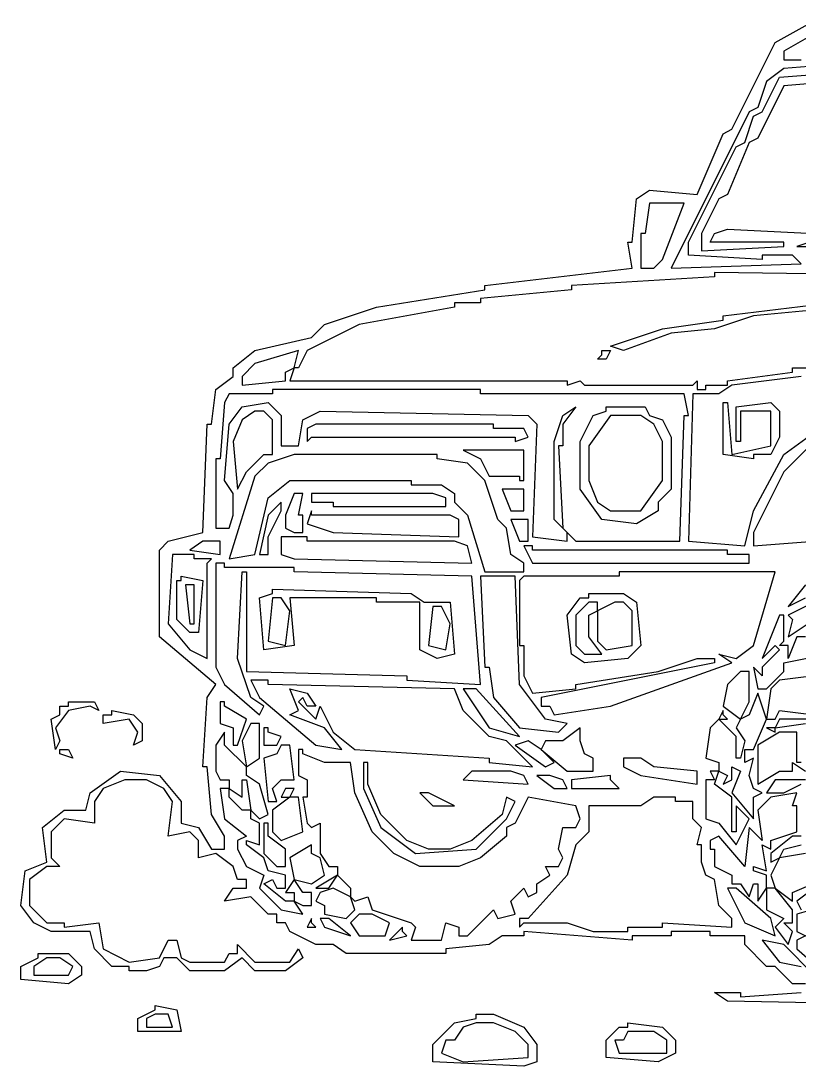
# Model space of a CAD drawing. Header units: millimetres. Extents: x 0 to 280, y -111 to 103.
# Drawn here: x 0 to 40.1, y 1.6 to 55.4 of the extents above; entities that cross this region are included whole.
import ezdxf

# ---------------------------------------------------------------- set-up
doc = ezdxf.new("R2010")
doc.units = ezdxf.units.MM
doc.layers.add('CAMISETA_4X4', color=7, linetype='CONTINUOUS')

msp = doc.modelspace()

# ---------------------------------------------------------------- linework, layer by layer
at = {"layer": 'CAMISETA_4X4', "color": 7}
for points in [[(40.415, 5.805), (39.745, 5.805), (38.852, 6.699), (38.405, 6.699), (37.289, 7.815), (37.289, 8.262), (35.502, 8.262), (35.502, 8.485), (33.493, 8.485), (33.493, 8.262), (31.483, 8.262), (31.483, 8.038), (25.901, 8.485), (25.901, 8.262), (24.785, 8.262), (24.115, 7.815), (21.882, 7.592), (21.882, 7.368), (16.746, 7.368), (16.077, 7.815), (15.183, 7.815), (13.844, 8.485), (13.62, 8.931), (13.174, 8.931), (13.174, 9.378), (12.727, 9.378), (11.834, 10.271), (10.494, 10.048), (10.941, 10.718), (11.611, 10.718), (11.611, 11.164), (11.164, 11.164), (10.941, 11.834), (10.048, 12.504), (9.155, 12.281), (9.155, 13.174), (8.708, 13.62), (7.592, 13.397), (7.815, 15.183), (7.368, 15.853), (6.475, 16.3), (5.359, 16.3), (4.242, 15.853), (3.796, 15.183), (3.796, 14.067), (2.233, 14.29), (1.563, 13.62), (1.563, 12.281), (2.01, 11.834), (1.34, 11.834), (0.447, 11.164), (0.447, 9.825), (1.34, 8.931), (2.233, 8.931), (2.233, 8.708), (4.019, 8.931), (4.242, 7.592), (5.582, 6.922), (7.145, 7.145), (7.592, 8.038), (8.038, 8.038), (8.262, 7.145), (8.708, 6.922), (10.494, 6.922), (10.718, 7.368), (11.164, 7.368), (11.164, 7.815), (12.057, 6.922), (13.844, 6.922), (14.29, 7.592), (14.514, 7.145), (13.62, 6.475), (12.057, 6.475), (11.388, 7.145), (10.494, 6.475), (8.708, 6.475), (8.038, 7.145), (7.368, 7.145), (7.145, 6.699), (6.475, 6.475), (5.582, 6.475), (5.582, 6.699), (4.689, 6.699), (3.796, 7.592), (3.573, 8.485), (1.563, 8.485), (0.67, 8.931), (0, 9.825), (0.223, 11.611), (1.34, 12.057), (1.116, 13.844), (2.233, 14.737), (3.349, 14.737), (3.573, 15.63), (5.136, 16.746), (7.145, 16.523), (8.262, 15.183), (8.262, 14.067), (9.155, 13.844), (9.825, 12.727), (10.494, 12.727), (10.494, 13.397), (9.825, 14.514), (9.601, 16.97), (9.378, 16.97), (9.601, 20.542), (10.048, 21.212), (7.145, 23.668), (7.145, 28.134), (7.592, 28.581), (9.378, 29.027), (9.601, 34.609), (9.825, 34.609), (10.048, 36.396), (10.941, 37.065), (10.941, 37.512), (12.057, 38.405), (14.96, 39.075), (15.63, 39.745), (18.309, 40.638), (23.892, 41.531), (23.892, 41.754), (31.483, 42.648), (31.26, 43.987), (31.483, 43.987), (31.707, 46.22), (32.376, 46.667), (34.833, 46.443), (36.172, 49.569), (36.619, 49.793), (38.852, 54.258), (40.861, 55.375)], [(40.861, 54.705), (39.298, 53.812), (39.298, 53.365), (40.191, 53.365)], [(44.88, 53.365), (39.298, 52.919), (38.405, 52.249), (37.959, 50.909), (37.512, 50.686), (33.493, 42.648), (40.191, 42.871), (39.745, 43.317), (38.182, 43.317), (38.182, 43.094), (34.386, 43.317), (34.386, 43.987), (36.842, 48.9), (37.289, 49.123), (37.735, 50.463), (38.182, 50.686), (39.075, 52.472), (41.978, 52.695)], [(44.657, 52.472), (39.298, 52.026), (37.959, 49.346), (37.512, 49.123), (36.396, 46.443), (35.949, 46.22), (35.056, 44.434), (35.056, 43.541), (39.298, 43.764), (39.298, 43.987), (35.502, 43.987), (35.726, 44.434), (36.396, 44.657), (40.861, 44.434)], [(40.638, 43.987), (39.968, 43.764), (48.23, 43.764)], [(51.802, 42.201), (35.726, 42.424), (35.726, 42.201), (28.357, 41.754), (28.357, 41.531), (23.668, 41.085), (23.668, 40.861), (22.329, 40.861), (22.329, 40.638), (17.416, 39.745), (14.737, 38.405), (14.29, 37.512), (14.067, 37.512), (14.29, 38.405), (12.057, 37.735), (11.388, 37.065), (11.388, 36.619), (13.62, 36.842), (13.62, 37.289), (14.067, 37.512), (13.844, 36.842), (28.134, 36.842), (28.134, 36.619), (28.804, 36.842), (29.027, 36.619), (34.609, 36.619), (34.833, 36.842), (34.833, 36.396), (35.279, 36.396), (35.279, 36.619), (36.396, 36.619), (36.396, 36.842), (39.745, 37.289), (39.745, 37.512), (41.308, 37.512)], [(42.424, 40.638), (37.735, 40.191), (35.726, 39.522), (33.493, 39.298), (31.037, 38.405), (30.367, 38.628), (33.046, 39.522), (36.172, 39.968), (36.172, 40.191), (43.541, 41.085)], [(40.191, 37.065), (36.619, 36.619), (35.949, 36.172), (34.609, 36.172), (34.386, 28.581), (37.289, 28.357), (37.735, 30.144), (39.298, 33.046), (41.754, 34.833)], [(41.085, 33.939), (39.298, 32.153), (37.735, 29.027), (37.735, 28.357), (40.861, 28.581)], [(40.415, 26.348), (39.522, 25.231), (40.415, 25.678)], [(40.861, 25.455), (39.522, 24.785), (39.745, 24.561), (39.522, 23.668), (40.861, 24.561)], [(40.415, 23.668), (39.968, 23.668), (39.522, 22.552), (39.522, 23.222), (39.075, 23.222), (39.298, 23.445), (39.298, 24.785), (39.075, 24.785), (38.182, 22.552), (38.852, 23.222), (39.075, 22.998), (38.182, 22.105), (38.182, 21.659), (37.735, 22.105), (37.959, 20.989), (38.405, 20.989), (39.298, 21.882), (39.298, 22.329), (41.531, 22.775)], [(40.861, 21.659), (39.075, 21.435), (38.628, 20.989), (38.405, 19.426), (37.959, 20.766), (37.512, 19.649), (37.065, 19.426), (37.512, 20.319), (37.512, 21.882), (37.065, 21.882), (36.396, 21.212), (36.172, 20.096), (37.065, 19.426), (36.842, 18.979), (37.289, 18.309), (37.065, 17.416), (36.842, 17.416), (36.842, 18.533), (35.949, 19.426), (35.502, 18.979), (35.279, 17.416), (35.949, 17.193), (35.949, 16.746), (35.502, 16.746), (35.726, 16.3), (35.279, 16.3), (35.279, 14.29), (35.949, 14.067), (36.842, 12.951), (37.512, 14.29), (36.842, 14.96), (36.842, 13.62), (36.619, 13.62), (36.619, 15.407), (35.726, 16.077), (35.949, 16.746), (36.396, 16.523), (36.172, 16.077), (36.619, 16.3), (36.619, 16.97), (37.065, 16.746), (36.619, 15.63), (37.735, 14.29), (37.735, 15.407), (38.182, 15.63), (37.735, 15.853), (37.512, 16.523), (37.735, 17.416), (37.289, 17.193), (37.289, 17.863), (37.735, 17.863), (38.405, 19.426), (38.852, 19.426), (39.075, 19.872), (40.861, 19.649)], [(40.861, 19.426), (39.075, 19.426), (38.852, 18.979), (38.405, 18.979), (38.852, 18.756), (38.852, 18.979), (40.415, 19.203)], [(40.191, 17.193), (39.968, 17.193), (39.968, 18.756), (39.075, 18.756), (37.959, 18.086), (37.959, 16.077), (39.075, 16.746), (39.745, 16.746), (39.745, 17.193), (40.415, 16.746)], [(40.415, 16.3), (38.852, 16.3), (38.405, 15.63), (39.298, 15.63), (40.191, 16.077)], [(40.191, 13.397), (39.745, 13.397), (38.628, 12.504), (38.628, 12.057), (39.075, 12.281), (38.628, 11.388), (38.852, 10.718), (38.405, 10.718), (38.405, 11.388), (37.735, 11.611), (37.735, 11.834), (38.405, 11.611), (38.182, 12.951), (38.628, 12.727), (38.628, 13.174), (39.968, 13.62), (39.968, 14.96), (39.745, 14.96), (39.968, 15.63), (38.628, 15.407), (37.959, 14.737), (38.182, 13.174), (37.512, 13.844), (37.289, 11.834), (35.949, 13.397), (35.502, 13.174), (35.502, 12.727), (35.726, 12.727), (35.726, 11.834), (36.619, 11.388), (36.619, 10.941), (37.065, 10.941), (37.512, 10.271), (37.735, 10.941), (37.959, 10.941), (37.959, 10.048), (38.405, 10.718), (38.405, 9.601), (39.298, 9.155), (38.852, 8.708), (39.522, 7.815), (39.745, 8.485), (39.298, 8.931), (39.745, 8.931), (39.745, 9.601), (38.852, 10.718), (39.745, 10.048), (39.745, 10.494), (41.308, 11.164)], [(40.415, 12.504), (39.075, 12.281), (39.298, 12.727), (40.191, 12.951)], [(40.861, 10.718), (39.968, 10.048), (40.191, 9.601)], [(41.531, 9.825), (39.968, 9.378), (39.968, 8.485), (40.415, 8.262), (39.968, 8.038), (39.968, 7.592), (41.531, 6.252)], [(40.861, 6.252), (39.298, 7.815), (38.182, 8.038), (39.075, 6.922), (40.191, 6.699)], [(47.783, 4.689), (36.396, 4.912), (35.726, 5.359), (37.065, 5.359), (37.065, 5.136), (40.191, 5.359)]]:
    msp.add_lwpolyline(points, dxfattribs=at)
for points in [[(32.376, 45.997), (32.153, 44.434), (31.93, 44.434), (31.93, 42.648), (32.6, 42.648), (33.046, 43.094), (34.163, 45.997)], [(29.92, 38.405), (30.367, 38.405), (30.144, 37.959), (29.697, 37.959), (29.92, 38.182)], [(12.951, 36.396), (12.951, 36.172), (10.718, 36.172), (10.494, 35.726), (10.271, 32.823), (10.048, 32.823), (10.048, 29.25), (10.718, 29.25), (10.941, 29.92), (10.941, 31.037), (10.494, 31.707), (10.718, 34.609), (11.388, 35.502), (12.727, 35.726), (13.397, 35.056), (13.397, 33.493), (14.29, 33.493), (14.514, 34.833), (15.407, 35.279), (26.124, 35.056), (26.571, 34.609), (26.348, 28.804), (28.134, 28.581), (28.134, 29.027), (27.464, 29.697), (27.464, 33.716), (27.911, 35.056), (28.581, 35.502), (27.911, 34.609), (27.911, 33.493), (27.687, 33.493), (27.911, 29.25), (28.581, 28.581), (33.939, 28.581), (34.163, 35.056), (34.386, 35.056), (34.163, 36.172), (23.668, 36.172), (23.668, 36.396)], [(36.172, 35.726), (36.396, 35.726), (36.619, 33.046), (38.628, 33.493), (38.628, 35.279), (37.065, 35.279), (37.065, 33.716), (36.842, 33.716), (36.842, 35.502), (38.628, 35.726), (39.075, 35.279), (39.075, 33.939), (38.628, 33.046), (37.735, 33.046), (37.735, 32.823), (36.172, 33.046)], [(12.057, 35.279), (11.388, 34.833), (10.941, 33.716), (11.164, 31.26), (11.611, 32.153), (12.504, 33.046), (12.951, 33.046), (12.951, 34.833), (12.504, 35.279)], [(30.144, 35.502), (32.153, 35.502), (32.376, 35.056), (33.046, 34.833), (33.493, 33.939), (33.493, 31.26), (32.823, 30.59), (32.823, 30.144), (31.707, 29.474), (29.92, 29.697), (28.804, 31.26), (28.804, 33.716), (29.474, 35.056), (30.144, 35.279)], [(30.367, 35.056), (29.25, 33.493), (29.25, 31.707), (29.697, 30.59), (30.367, 30.144), (31.93, 30.144), (33.046, 31.707), (33.046, 33.716), (32.6, 34.609), (31.93, 35.056)], [(15.183, 34.609), (14.737, 34.386), (14.737, 33.716), (14.96, 33.939), (25.455, 33.939), (25.455, 33.716), (26.124, 33.939), (25.901, 34.386), (24.338, 34.386), (24.338, 34.609)], [(14.067, 33.046), (12.727, 32.6), (12.057, 31.93), (10.718, 27.687), (12.057, 27.911), (12.727, 30.813), (13.844, 31.707), (20.096, 31.707), (20.096, 31.483), (21.659, 31.483), (22.329, 31.037), (22.329, 30.59), (22.998, 29.92), (23.892, 27.018), (25.901, 27.018), (25.901, 27.464), (25.231, 27.911), (25.008, 29.25), (24.561, 29.697), (23.892, 31.707), (22.998, 32.6), (21.435, 32.823), (21.435, 33.046)], [(22.775, 33.27), (23.668, 32.823), (24.115, 31.93), (25.678, 31.93), (25.678, 31.707), (25.901, 31.707), (25.901, 33.27)], [(24.785, 31.26), (25.231, 30.144), (25.901, 30.144), (25.901, 31.26)], [(14.067, 31.037), (13.62, 29.92), (13.62, 29.25), (14.067, 29.027), (14.514, 29.027), (14.514, 29.92), (14.29, 29.92), (14.514, 31.037)], [(14.96, 31.037), (14.96, 30.59), (16.077, 30.59), (16.077, 30.367), (21.882, 30.367), (21.882, 30.813), (21.212, 31.037)], [(13.397, 30.59), (12.727, 29.92), (12.281, 27.911), (12.727, 27.911), (12.727, 28.804), (13.397, 30.144)], [(14.96, 30.144), (14.737, 29.474), (16.077, 29.027), (22.552, 28.804), (22.552, 29.697), (22.105, 29.92), (14.96, 29.92)], [(25.231, 29.697), (25.678, 28.581), (26.124, 28.581), (26.124, 29.697)], [(9.378, 28.581), (8.708, 28.134), (10.271, 27.911), (10.271, 28.581)], [(13.397, 28.804), (13.397, 27.911), (14.067, 27.687), (23.222, 27.464), (22.998, 28.357), (22.329, 28.581), (14.737, 28.581), (14.737, 28.804)], [(25.901, 28.357), (26.348, 27.464), (37.512, 27.464), (37.512, 27.911), (36.396, 27.911), (36.396, 28.134), (26.348, 28.134), (26.348, 28.357)], [(7.815, 27.911), (7.592, 24.338), (8.708, 22.998), (9.601, 22.552), (9.601, 27.464), (9.825, 27.687), (8.931, 27.687), (8.931, 27.911)], [(10.048, 27.464), (10.048, 22.105), (10.494, 21.212), (12.281, 19.649), (12.504, 20.096), (11.834, 20.542), (11.164, 22.552), (11.388, 27.018), (11.611, 27.018), (11.611, 21.882), (19.872, 21.659), (19.872, 21.435), (23.668, 21.212), (23.222, 26.794), (14.067, 27.018), (14.067, 27.241), (10.494, 27.241), (10.494, 27.464)], [(30.813, 27.018), (30.813, 26.794), (25.901, 26.794), (25.678, 26.571), (25.678, 23.222), (25.901, 23.222), (25.901, 21.659), (26.348, 20.766), (28.581, 20.989), (28.581, 21.212), (32.823, 21.882), (34.833, 22.552), (35.726, 22.552), (35.726, 22.329), (26.794, 20.542), (26.794, 20.096), (27.241, 20.096), (27.464, 19.649), (30.367, 20.096), (36.619, 22.329), (35.949, 22.775), (36.842, 22.552), (37.735, 23.222), (38.852, 27.018)], [(8.262, 26.794), (9.378, 26.571), (9.155, 23.892), (8.708, 23.892), (8.038, 24.561), (8.038, 26.571), (8.262, 26.571)], [(23.668, 26.794), (23.892, 22.105), (24.115, 22.105), (24.338, 20.542), (25.678, 18.979), (27.687, 18.756), (28.134, 19.203), (27.018, 19.426), (25.678, 21.212), (25.455, 26.794)], [(8.485, 26.348), (8.708, 24.338), (8.931, 24.338), (8.931, 26.348)], [(12.951, 26.124), (20.096, 25.901), (20.766, 25.455), (22.105, 25.455), (22.329, 22.775), (21.435, 22.552), (20.542, 22.998), (20.542, 25.455), (18.309, 25.455), (18.309, 25.678), (13.844, 25.678), (14.067, 23.222), (12.504, 22.998), (12.281, 25.678), (12.951, 25.901)], [(29.25, 25.901), (31.037, 25.901), (31.707, 25.455), (31.93, 23.222), (31.26, 22.552), (29.027, 22.329), (28.357, 22.775), (28.134, 24.785), (28.804, 25.678), (29.25, 25.678)], [(12.951, 25.678), (12.727, 23.445), (13.62, 23.222), (13.844, 25.008), (13.397, 25.678)], [(29.25, 25.455), (28.581, 24.785), (28.581, 23.222), (29.027, 22.775), (29.92, 22.775), (29.25, 23.668), (29.25, 24.785), (29.697, 25.008), (29.697, 25.455)], [(30.59, 25.455), (29.697, 25.008), (29.697, 23.445), (30.144, 22.998), (31.483, 23.222), (31.483, 25.008), (31.037, 25.455)], [(21.212, 25.231), (20.989, 23.222), (21.882, 22.998), (22.105, 24.338), (21.659, 25.231)], [(11.834, 21.435), (12.281, 20.542), (15.183, 18.086), (16.523, 17.863), (15.63, 18.979), (13.844, 19.649), (14.29, 19.872), (13.844, 20.989), (14.737, 20.766), (15.183, 20.096), (14.737, 20.096), (14.514, 20.542), (14.29, 20.319), (15.183, 19.426), (15.407, 20.096), (16.077, 18.756), (17.193, 17.863), (24.115, 17.416), (24.115, 17.193), (26.348, 16.97), (25.008, 18.309), (24.115, 18.533), (22.775, 19.872), (22.329, 20.989), (12.727, 21.212), (12.727, 21.435)], [(22.775, 20.989), (24.115, 18.979), (25.678, 18.533), (23.445, 20.989)], [(2.456, 20.319), (3.796, 20.319), (4.019, 19.872), (3.573, 20.096), (2.456, 19.872), (1.786, 18.979), (2.01, 18.309), (1.786, 17.863), (1.563, 19.426), (2.01, 19.649), (2.01, 20.096), (2.456, 20.096)], [(10.494, 20.319), (10.271, 20.319), (10.271, 19.203), (10.941, 18.979), (10.941, 18.086), (11.164, 18.086), (11.611, 19.426), (10.494, 20.096)], [(4.689, 19.872), (5.805, 19.649), (6.252, 19.203), (6.252, 18.309), (5.805, 18.086), (6.029, 18.756), (5.582, 19.426), (4.242, 19.203), (4.242, 19.649), (4.689, 19.649)], [(36.172, 19.872), (35.949, 19.426), (36.396, 19.426), (36.172, 19.649)], [(11.834, 19.203), (11.388, 18.309), (11.611, 16.97), (10.494, 18.086), (10.494, 18.756), (10.048, 18.086), (10.048, 16.746), (10.271, 16.3), (10.718, 16.3), (10.718, 15.853), (10.271, 15.853), (10.494, 14.29), (11.611, 13.397), (11.164, 13.174), (11.164, 12.727), (11.611, 11.834), (12.504, 11.388), (12.281, 10.718), (13.397, 9.601), (14.514, 9.378), (14.067, 10.048), (13.62, 10.048), (12.504, 10.941), (12.951, 11.164), (13.174, 10.718), (13.62, 10.718), (13.62, 11.388), (12.727, 11.611), (12.504, 12.281), (11.611, 12.951), (11.611, 13.174), (12.281, 12.951), (12.281, 14.067), (11.834, 14.29), (11.834, 14.737), (11.388, 14.737), (10.718, 15.407), (10.718, 15.853), (11.388, 15.407), (11.388, 16.3), (11.611, 16.3), (11.834, 14.737), (12.281, 14.29), (12.727, 14.514), (12.281, 16.077), (11.611, 16.523), (11.611, 16.97), (12.281, 17.416), (12.281, 19.203)], [(12.727, 18.979), (12.504, 18.979), (12.504, 18.086), (13.174, 18.086), (13.397, 18.533), (12.727, 18.756)], [(28.804, 18.979), (27.911, 18.309), (27.018, 18.309), (26.794, 17.863), (26.124, 18.309), (25.455, 18.086), (27.018, 16.97), (27.464, 17.193), (26.794, 17.863), (28.134, 16.746), (29.474, 16.746), (29.474, 17.416), (29.027, 17.64), (28.804, 18.309)], [(2.01, 17.863), (2.456, 17.863), (2.679, 17.416), (2.01, 17.64)], [(13.397, 18.086), (13.174, 17.64), (12.504, 17.416), (12.727, 15.183), (13.174, 15.183), (12.951, 15.853), (13.397, 16.3), (14.067, 16.3), (13.844, 18.086)], [(14.514, 17.863), (14.29, 17.863), (14.29, 16.523), (14.737, 16.3), (14.737, 15.407), (14.514, 15.407), (14.737, 14.067), (14.96, 13.844), (15.407, 14.067), (15.407, 12.504), (15.853, 11.834), (16.3, 11.834), (16.3, 11.388), (15.183, 10.718), (15.853, 10.718), (16.3, 11.388), (16.97, 10.718), (16.97, 10.271), (16.077, 10.718), (15.407, 10.494), (15.183, 10.048), (15.63, 9.825), (15.63, 9.378), (16.746, 9.155), (17.193, 9.601), (16.97, 10.271), (17.193, 10.048), (17.863, 10.271), (18.086, 9.601), (20.096, 8.931), (20.319, 8.708), (20.096, 8.038), (21.659, 8.038), (21.882, 8.931), (22.552, 8.708), (22.552, 8.262), (22.998, 8.262), (24.338, 9.601), (24.561, 9.155), (25.455, 9.378), (25.231, 10.048), (25.901, 10.718), (26.124, 10.271), (26.571, 10.494), (26.571, 10.941), (27.241, 11.388), (27.018, 11.834), (27.687, 11.834), (27.911, 12.281), (27.687, 12.727), (27.911, 13.844), (28.581, 13.844), (28.804, 14.29), (28.581, 14.96), (26.124, 15.407), (25.455, 14.067), (25.008, 13.844), (25.008, 13.397), (23.668, 12.281), (22.552, 11.834), (20.542, 11.834), (19.203, 12.504), (18.086, 13.62), (17.193, 15.63), (16.97, 17.193), (15.63, 17.193), (14.514, 17.64)], [(31.037, 17.416), (31.037, 16.97), (31.93, 16.523), (34.833, 16.077), (34.833, 16.746), (32.6, 16.97), (31.93, 17.416)], [(17.863, 17.193), (17.64, 17.193), (17.64, 15.853), (18.533, 13.844), (20.319, 12.504), (23.445, 12.727), (25.008, 14.29), (25.455, 15.183), (25.008, 15.407), (24.785, 14.514), (23.222, 13.174), (22.105, 12.727), (20.989, 12.727), (19.872, 13.174), (18.533, 14.514), (17.863, 16.077)], [(23.222, 16.746), (22.775, 16.3), (26.124, 16.077), (25.901, 16.523), (25.231, 16.746)], [(26.571, 16.523), (27.464, 15.853), (28.134, 15.853), (27.911, 16.3), (27.241, 16.523)], [(30.367, 16.523), (28.357, 16.3), (28.357, 15.853), (30.813, 15.853), (30.367, 16.3)], [(13.62, 15.853), (13.397, 15.407), (13.844, 15.407), (14.067, 15.853)], [(20.542, 15.63), (21.212, 14.96), (22.329, 14.96), (20.989, 15.63)], [(13.844, 15.407), (12.951, 14.737), (12.951, 13.62), (13.397, 13.174), (14.514, 13.62), (14.29, 15.407)], [(32.6, 15.407), (31.93, 14.96), (29.25, 14.96), (29.25, 13.62), (28.581, 12.951), (28.134, 11.388), (26.124, 9.155), (25.678, 9.155), (25.678, 8.708), (25.901, 8.931), (28.134, 8.931), (29.474, 8.485), (31.26, 8.485), (31.26, 8.708), (33.046, 8.708), (33.046, 8.931), (36.619, 8.708), (36.619, 9.155), (35.949, 9.825), (35.726, 11.164), (35.279, 11.388), (35.056, 12.057), (35.056, 12.951), (34.833, 12.951), (35.056, 13.844), (34.609, 14.29), (34.609, 15.183), (33.716, 15.183), (33.716, 15.407)], [(12.727, 14.067), (12.504, 14.067), (12.504, 12.504), (13.174, 11.834), (13.62, 11.834), (13.62, 12.727), (12.727, 13.397)], [(14.96, 12.951), (13.844, 12.281), (14.067, 11.164), (13.62, 10.494), (14.067, 10.494), (14.067, 10.048), (14.514, 9.825), (14.96, 9.825), (14.96, 10.494), (14.514, 10.494), (14.067, 11.164), (14.96, 10.941), (15.63, 11.388), (15.407, 12.281), (14.96, 12.504)], [(36.396, 10.718), (37.289, 8.931), (38.852, 8.262), (38.628, 9.155), (36.842, 10.718)], [(14.96, 9.155), (14.737, 8.708), (15.183, 8.708), (14.96, 8.931)], [(15.407, 9.155), (15.63, 8.708), (16.97, 8.262), (15.853, 9.155)], [(17.416, 9.378), (16.97, 8.931), (17.416, 8.262), (18.756, 8.262), (18.979, 8.931), (18.086, 9.378)], [(19.649, 8.708), (18.979, 8.038), (19.872, 8.262), (19.649, 8.485)], [(0.893, 7.368), (2.456, 7.368), (3.126, 6.699), (3.126, 6.252), (2.456, 5.805), (0, 6.029), (0, 6.699), (0.893, 7.145)], [(1.34, 7.145), (0.67, 6.699), (0.67, 6.252), (2.456, 6.252), (2.679, 6.699), (2.01, 7.145)], [(6.922, 4.689), (8.038, 4.466), (8.262, 3.349), (6.029, 3.349), (6.029, 4.019), (6.922, 4.466)], [(6.922, 4.242), (6.475, 4.019), (6.475, 3.573), (7.815, 3.573), (7.592, 4.242)], [(23.445, 4.242), (24.338, 4.242), (25.901, 3.573), (26.571, 2.679), (26.571, 1.786), (25.901, 1.563), (21.212, 1.786), (21.212, 2.679), (22.329, 3.796), (23.445, 4.019)], [(23.445, 3.796), (22.775, 3.573), (22.329, 2.903), (21.882, 2.903), (21.659, 2.233), (22.775, 1.786), (26.124, 2.01), (26.124, 2.679), (25.455, 3.349), (24.338, 3.796)], [(31.26, 3.796), (33.046, 3.573), (33.716, 2.903), (33.716, 2.233), (32.823, 1.786), (30.144, 2.01), (30.144, 2.903), (30.813, 3.573), (31.26, 3.573)], [(31.26, 3.349), (31.037, 2.903), (30.59, 2.903), (30.813, 2.233), (33.27, 2.233), (33.27, 2.903), (32.6, 3.349)]]:
    msp.add_lwpolyline(points, close=True, dxfattribs=at)

doc.saveas('drawing.dxf')
